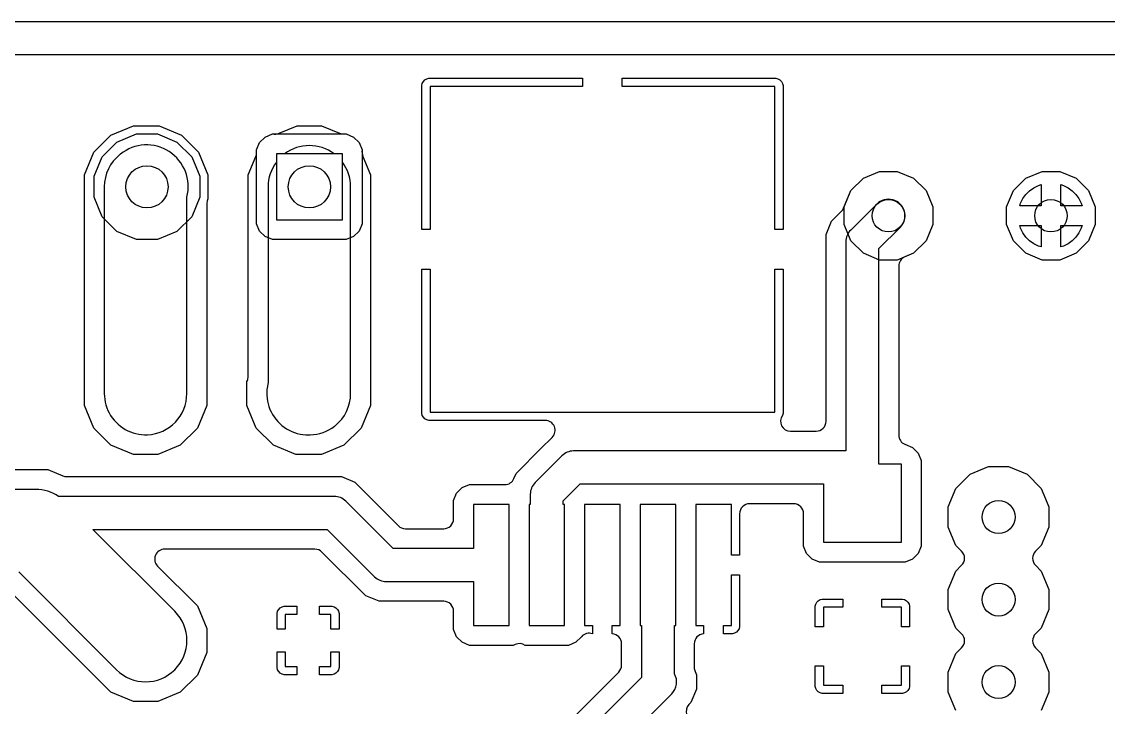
# Model space of a CAD drawing. Header units: millimetres. Extents: x 0 to 99.1, y 0 to 99.1.
# Drawn here: x 43.22 to 76.65, y 77.97 to 99.06 of the extents above; entities that cross this region are included whole.
import ezdxf

# ---------------------------------------------------------------- set-up
doc = ezdxf.new("R2010")
doc.units = ezdxf.units.MM

msp = doc.modelspace()

# ---------------------------------------------------------------- linework, layer by layer
at = {"layer": '16_copper'}
for points in [[(97.739, 98.044), (22.579, 98.044, 0.820681)], [(71.965, 77.862), (71.73, 78.432), (71.73, 79.048), (71.965, 79.618), (72.142, 79.794, 0.414216), (72.142, 80.226), (71.965, 80.402), (71.73, 80.972), (71.73, 81.588), (71.965, 82.158), (72.142, 82.334, 0.414216), (72.142, 82.766), (71.965, 82.942), (71.73, 83.512), (71.73, 84.128), (71.965, 84.698), (72.401, 85.134), (72.971, 85.369), (73.587, 85.369), (74.157, 85.134), (74.593, 84.698), (74.828, 84.128), (74.828, 83.512), (74.593, 82.942), (74.416, 82.766, 0.414216), (74.416, 82.334), (74.593, 82.158), (74.828, 81.588), (74.828, 80.972), (74.593, 80.402), (74.416, 80.226, 0.414216), (74.416, 79.794), (74.593, 79.618), (74.828, 79.048), (74.828, 78.432), (74.593, 77.862)]]:
    msp.add_lwpolyline(points, format="xyb", dxfattribs=at)
for points in [[(46.747, 92.354), (46.149, 92.602), (45.692, 93.059), (45.444, 93.657), (45.444, 94.303), (45.692, 94.901), (46.149, 95.358), (46.747, 95.606), (47.393, 95.606), (47.991, 95.358), (48.448, 94.901), (48.696, 94.303), (48.696, 93.657), (48.448, 93.059), (47.991, 92.602), (47.393, 92.354)], [(50.933, 92.354), (50.709, 92.447), (50.537, 92.619), (50.444, 92.843), (50.444, 95.117), (50.537, 95.341), (50.709, 95.513), (50.933, 95.606), (53.207, 95.606), (53.431, 95.513), (53.603, 95.341), (53.696, 95.117), (53.696, 92.843), (53.603, 92.619), (53.431, 92.447), (53.207, 92.354)], [(53.086, 94.996), (51.054, 94.996), (51.054, 92.964), (53.086, 92.964)], [(69.619, 91.727), (69.118, 91.935), (68.734, 92.319), (68.526, 92.82), (68.526, 93.362), (68.734, 93.863), (69.118, 94.247), (69.619, 94.455), (70.161, 94.455), (70.662, 94.247), (71.046, 93.863), (71.254, 93.362), (71.254, 92.82), (71.046, 92.319), (70.662, 91.935), (70.161, 91.727)], [(73.929, 93.396), (73.956, 93.478), (74.028, 93.619), (74.121, 93.748), (74.233, 93.86), (74.362, 93.953), (74.503, 94.025), (74.585, 94.052), (74.585, 93.396)], [(75.195, 93.396), (75.195, 94.052), (75.277, 94.025), (75.418, 93.953), (75.547, 93.86), (75.659, 93.748), (75.752, 93.619), (75.824, 93.478), (75.851, 93.396)], [(74.503, 92.157), (74.362, 92.229), (74.233, 92.322), (74.121, 92.434), (74.028, 92.563), (73.956, 92.704), (73.929, 92.786), (74.585, 92.786), (74.585, 92.13)], [(75.195, 92.786), (75.851, 92.786), (75.824, 92.704), (75.752, 92.563), (75.659, 92.434), (75.547, 92.322), (75.418, 92.229), (75.277, 92.157), (75.195, 92.13)]]:
    msp.add_lwpolyline(points, close=True, dxfattribs=at)
at = {"layer": '1_copper'}
for points in [[(1.321, 1.016), (97.739, 1.016, 0.414214), (98.044, 1.321), (98.044, 97.739, 0.414214), (97.739, 98.044), (21.863, 98.044, 0.534511)], [(40.284, 85.277), (44.026, 85.277), (44.484, 85.088, 0.09849), (44.6, 85.065), (53.054, 85.065), (53.465, 84.894), (54.809, 83.55, 0.198912), (55.025, 83.461), (56.204, 83.461, 0.414214), (56.509, 83.766), (56.509, 84.327), (56.602, 84.551), (56.773, 84.723), (56.997, 84.816), (58.085, 84.816, 0.303348), (58.366, 85.004), (58.43, 85.156), (59.208, 85.934), (59.208, 85.934), (59.545, 86.271, 0.668181), (59.329, 86.792), (55.749, 86.792), (55.685, 86.809), (55.627, 86.842), (55.58, 86.89), (55.546, 86.948), (55.529, 87.012), (55.529, 91.446), (55.783, 91.446), (55.783, 87.046), (66.391, 87.046), (66.391, 91.446), (66.645, 91.446), (66.645, 87.012), (66.628, 86.948, 0.614041), (66.875, 86.462), (67.666, 86.462, 0.414214), (67.97, 86.766), (67.97, 92.511), (68.141, 92.922), (68.445, 93.227, 0.098495), (68.511, 93.326), (68.734, 93.863), (69.118, 94.247), (69.619, 94.455), (70.161, 94.455), (70.662, 94.247), (71.046, 93.863), (71.254, 93.362), (71.254, 92.82), (71.046, 92.319), (70.662, 91.935), (70.394, 91.824, 0.303348), (70.206, 91.542), (70.206, 86.34, 0.303348), (70.394, 86.058), (70.633, 85.959), (70.805, 85.787), (70.898, 85.563), (70.898, 82.921), (70.805, 82.697), (70.633, 82.525), (70.409, 82.432), (67.767, 82.432), (67.543, 82.525), (67.371, 82.697), (67.278, 82.921), (67.278, 83.922, 0.414214), (66.974, 84.226), (65.614, 84.226, 0.414214), (65.309, 83.922), (65.309, 82.648), (65.056, 82.648), (65.056, 84.206), (63.959, 84.206), (63.959, 80.481), (64.202, 80.481), (64.202, 80.225, 0.397718), (63.915, 79.922), (63.915, 79.187, 0.098493), (63.938, 79.07), (63.983, 78.962), (63.983, 78.518), (63.812, 78.107, 0.613454), (63.859, 77.558)], [(71.965, 77.862), (71.73, 78.432), (71.73, 79.048), (71.965, 79.618), (72.142, 79.794, 0.414216), (72.142, 80.226), (71.965, 80.402), (71.73, 80.972), (71.73, 81.588), (71.965, 82.158), (72.142, 82.334, 0.414216), (72.142, 82.766), (71.965, 82.942), (71.73, 83.512), (71.73, 84.128), (71.965, 84.698), (72.401, 85.134), (72.971, 85.369), (73.587, 85.369), (74.157, 85.134), (74.593, 84.698), (74.828, 84.128), (74.828, 83.512), (74.593, 82.942), (74.416, 82.766, 0.414216), (74.416, 82.334), (74.593, 82.158), (74.828, 81.588), (74.828, 80.972), (74.593, 80.402), (74.416, 80.226, 0.414216), (74.416, 79.794), (74.593, 79.618), (74.828, 79.048), (74.828, 78.432), (74.593, 77.862)], [(43.126, 82.128), (46.132, 79.122, 1), (47.928, 80.918), (45.407, 83.439), (52.622, 83.439), (54.076, 81.984, 0.198912), (54.436, 81.835), (57.119, 81.835), (57.119, 80.481), (58.216, 80.481), (58.216, 84.206), (57.119, 84.206), (57.119, 82.851), (54.646, 82.851), (53.191, 84.306, 0.198912), (52.832, 84.455), (44.355, 84.455, 0.147721), (43.652, 84.668), (39.37, 84.668)], [(60.152, 77.607), (61.59, 79.046, 0.198912), (61.679, 79.261), (61.679, 79.922, 0.397724), (61.392, 80.225), (61.392, 80.481), (61.636, 80.481), (61.636, 84.206), (60.539, 84.206), (60.539, 80.481), (60.782, 80.481), (60.782, 80.227, 0.300333), (60.444, 80.137), (60.271, 79.964), (60.047, 79.871), (58.707, 79.871, 0.261844), (58.405, 79.899), (58.337, 79.871), (56.997, 79.871), (56.773, 79.964), (56.602, 80.135), (56.509, 80.359), (56.509, 80.921, 0.414214), (56.204, 81.226), (54.213, 81.226), (53.803, 81.396), (52.458, 82.74, 0.198912), (52.243, 82.829), (47.615, 82.829, 0.668179), (47.399, 82.309), (48.623, 81.085), (48.91, 80.394), (48.91, 79.646), (48.623, 78.955), (48.095, 78.427), (47.404, 78.14), (46.656, 78.14), (45.965, 78.427), (42.963, 81.429, 0.198912)], [(61.425, 76.582), (63.224, 78.381, 0.339046), (63.305, 78.993), (63.305, 80.481), (63.346, 80.481), (63.346, 84.206), (62.248, 84.206), (62.248, 80.481), (62.289, 80.481), (62.289, 78.882), (60.453, 77.047)]]:
    msp.add_lwpolyline(points, format="xyb", dxfattribs=at)
for points in [[(55.529, 92.665), (55.529, 97.099), (55.546, 97.163), (55.58, 97.221), (55.627, 97.269), (55.685, 97.302), (55.749, 97.319), (60.477, 97.319), (60.477, 97.065), (55.783, 97.065), (55.783, 92.665)], [(66.391, 92.665), (66.391, 97.065), (61.697, 97.065), (61.697, 97.319), (66.425, 97.319), (66.489, 97.302), (66.547, 97.269), (66.594, 97.221), (66.628, 97.163), (66.645, 97.099), (66.645, 92.665)], [(74.619, 91.727), (74.118, 91.935), (73.734, 92.319), (73.526, 92.82), (73.526, 93.362), (73.734, 93.863), (74.118, 94.247), (74.619, 94.455), (75.161, 94.455), (75.662, 94.247), (76.046, 93.863), (76.254, 93.362), (76.254, 92.82), (76.046, 92.319), (75.662, 91.935), (75.161, 91.727)], [(64.812, 80.227), (64.812, 80.481), (65.056, 80.481), (65.056, 82.038), (65.309, 82.038), (65.309, 80.447), (65.292, 80.383), (65.259, 80.325), (65.211, 80.277), (65.154, 80.244), (65.089, 80.227)], [(67.634, 80.442), (67.634, 81.075), (67.651, 81.14), (67.685, 81.198), (67.732, 81.245), (67.79, 81.279), (67.855, 81.296), (68.488, 81.296), (68.488, 81.042), (67.888, 81.042), (67.888, 80.442)], [(70.288, 80.442), (70.288, 81.042), (69.688, 81.042), (69.688, 81.296), (70.321, 81.296), (70.386, 81.279), (70.444, 81.245), (70.491, 81.198), (70.525, 81.14), (70.542, 81.075), (70.542, 80.442)], [(51.076, 80.37), (51.076, 80.853), (51.093, 80.918), (51.127, 80.976), (51.174, 81.023), (51.232, 81.057), (51.297, 81.074), (51.68, 81.074), (51.68, 80.82), (51.33, 80.82), (51.33, 80.37)], [(52.73, 80.37), (52.73, 80.82), (52.38, 80.82), (52.38, 81.074), (52.763, 81.074), (52.828, 81.057), (52.886, 81.023), (52.933, 80.976), (52.967, 80.918), (52.984, 80.853), (52.984, 80.37)], [(51.297, 78.966), (51.232, 78.983), (51.174, 79.017), (51.127, 79.064), (51.093, 79.122), (51.076, 79.187), (51.076, 79.67), (51.33, 79.67), (51.33, 79.22), (51.68, 79.22), (51.68, 78.966)], [(52.38, 78.966), (52.38, 79.22), (52.73, 79.22), (52.73, 79.67), (52.984, 79.67), (52.984, 79.187), (52.967, 79.122), (52.933, 79.064), (52.886, 79.017), (52.828, 78.983), (52.763, 78.966)], [(67.855, 78.388), (67.79, 78.405), (67.732, 78.439), (67.685, 78.486), (67.651, 78.544), (67.634, 78.609), (67.634, 79.242), (67.888, 79.242), (67.888, 78.642), (68.488, 78.642), (68.488, 78.388)], [(69.688, 78.642), (70.288, 78.642), (70.288, 79.242), (70.542, 79.242), (70.542, 78.609), (70.525, 78.544), (70.491, 78.486), (70.444, 78.439), (70.386, 78.405), (70.321, 78.388), (69.688, 78.388)]]:
    msp.add_lwpolyline(points, close=True, dxfattribs=at)
for points in [[(46.656, 85.74), (45.965, 86.027), (45.437, 86.555), (45.15, 87.246), (45.15, 94.354), (45.437, 95.045), (45.965, 95.573), (46.656, 95.86), (47.444, 95.86), (48.135, 95.573), (48.663, 95.045), (48.95, 94.354), (48.95, 93.606, 0.046571), (48.927, 93.549), (48.921, 93.532, 0.069373), (48.91, 93.449), (48.91, 87.246), (48.623, 86.555), (48.095, 86.027), (47.404, 85.74)], [(51.656, 85.74), (50.965, 86.027), (50.437, 86.555), (50.15, 87.246), (50.15, 87.994, 0.046571), (50.173, 88.051), (50.179, 88.068, 0.069373), (50.19, 88.151), (50.19, 94.354), (50.421, 94.911, 0.09849), (50.444, 95.028), (50.444, 95.117), (50.537, 95.341), (50.709, 95.513), (50.933, 95.606, 0.171249), (51.139, 95.629), (51.696, 95.86), (52.444, 95.86), (53.001, 95.629, 0.09849), (53.118, 95.606), (53.207, 95.606), (53.431, 95.513), (53.603, 95.341), (53.696, 95.117, 0.171249), (53.719, 94.911), (53.95, 94.354), (53.95, 87.246), (53.663, 86.555), (53.135, 86.027), (52.444, 85.74)], [(47.084, 86.351, 0.401739), (48.3, 87.62), (48.3, 93.666, 0.720862), (46.259, 94.988), (46.237, 94.972, 0.227987), (45.76, 93.98), (45.76, 87.62), (45.763, 87.531), (45.772, 87.442), (45.788, 87.355), (45.81, 87.268), (45.837, 87.184), (45.871, 87.101), (45.91, 87.021), (45.955, 86.944), (46.005, 86.87), (46.06, 86.8), (46.12, 86.734), (46.184, 86.673), (46.253, 86.616), (46.325, 86.564), (46.401, 86.517), (46.48, 86.476), (46.561, 86.44), (46.645, 86.41), (46.731, 86.386), (46.818, 86.368), (46.906, 86.356), (46.995, 86.35)], [(52.097, 86.351, 0.157395), (52.841, 86.612), (52.863, 86.628, 0.227987), (53.34, 87.62), (53.34, 93.98, 0.16216), (53.086, 94.741), (53.086, 94.996), (52.831, 94.996, 0.332948), (51.309, 94.996), (51.054, 94.996), (51.054, 94.741, 0.162079), (50.8, 93.98), (50.8, 87.934), (50.796, 87.919), (50.778, 87.832), (50.766, 87.744), (50.76, 87.655), (50.761, 87.566), (50.768, 87.477), (50.781, 87.389), (50.801, 87.302), (50.826, 87.216), (50.857, 87.133), (50.894, 87.052), (50.937, 86.974), (50.985, 86.899), (51.038, 86.827), (51.096, 86.76), (51.158, 86.696), (51.225, 86.637), (51.296, 86.583), (51.371, 86.535), (51.448, 86.491), (51.529, 86.453), (51.612, 86.421), (51.697, 86.394), (51.784, 86.374), (51.872, 86.36), (51.96, 86.352), (52.03, 86.35), (52.07, 86.35)], [(67.888, 83.042), (70.288, 83.042), (70.288, 85.442), (69.596, 85.442), (69.596, 92.079), (70.249, 92.732, 1), (69.531, 93.45), (68.729, 92.648, 0.198912), (68.58, 92.289), (68.58, 85.852), (60.198, 85.852, 0.198912), (59.839, 85.703), (59.018, 84.882, 0.198912), (58.869, 84.523), (58.869, 84.206), (58.829, 84.206), (58.829, 80.481), (59.925, 80.481), (59.925, 84.206), (59.885, 84.206), (59.885, 84.313), (60.408, 84.836), (67.888, 84.836)]]:
    msp.add_lwpolyline(points, format="xyb", close=True, dxfattribs=at)
at = {"layer": 'drills_PTH'}
for centre, radius in [((47.07, 93.98), 0.65), ((52.07, 93.98), 0.65), ((69.89, 93.091), 0.5), ((74.89, 93.091), 0.5), ((73.279, 83.82), 0.508), ((73.279, 81.28), 0.508), ((73.279, 78.74), 0.508)]:
    msp.add_circle(centre, radius, dxfattribs=at)
at = {"layer": 'outline'}
msp.add_lwpolyline([(0, 0), (99.06, 0), (99.06, 99.06), (0, 99.06), (0, 0)], close=True, dxfattribs=at)

doc.saveas('drawing.dxf')
